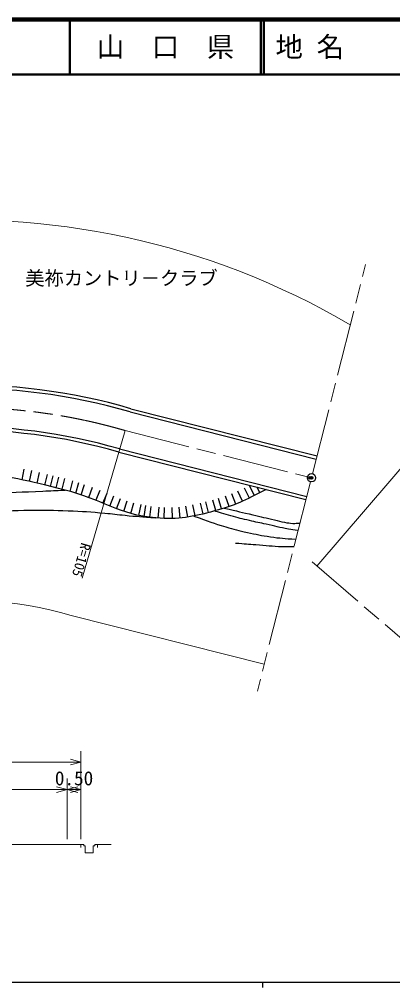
# Model space of a CAD drawing. Units: millimetres, scale not verified, with parts at other scales. Extents: x 40000 to 680000, y 20000 to 380000.
# Drawn here: x 323792 to 391704, y 204000 to 380000 of the extents above; entities that cross this region are included whole.
import ezdxf
from ezdxf.enums import TextEntityAlignment as Align

# ---------------------------------------------------------------- set-up
doc = ezdxf.new("R2010")
doc.units = ezdxf.units.MM
doc.header["$LTSCALE"] = 1000
doc.header["$PDMODE"] = 32
doc.header["$PDSIZE"] = 500
doc.linetypes.add('CHAIN', pattern=[18.5, 12, -1.5, 3.5, -1.5])
for name, color, linetype, lineweight in [('M-BGD', 7, 'Continuous', 25), ('M-BMK', 2, 'CHAIN', 13), ('M-BMK-SRVR', 3, 'Continuous', 25), ('M-STR-HTXT', 7, 'Continuous', 13), ('M-TTL', 2, 'Continuous', 140), ('M-TTL-BAND', 7, 'Continuous', 25), ('M-TTL-LINE', 7, 'Continuous', 50)]:
    doc.layers.add(name, color=color, linetype=linetype, lineweight=lineweight)
doc.layers.add('M-OTRS', color=6, linetype='Continuous')
doc.layers.add('M-TTL-TXT', color=7, linetype='Continuous')
doc.styles.add('ＭＳ ゴシック', font='')
doc.styles.get('ＭＳ ゴシック').set_extended_font_data('MS Gothic')

msp = doc.modelspace()

# ---------------------------------------------------------------- linework, layer by layer
at = {"layer": 'M-BGD'}
for p, q in [((343930, 308651), (377799, 300066)), ((344078, 309233), (377947, 300647)), ((341878, 301333), (375932, 292701)), ((342036, 301912), (376080, 293283)), ((324277, 296310), (324685, 298268)), ((325630, 296017), (326067, 297969)), ((327013, 295699), (327472, 297645)), ((328448, 295354), (328922, 297297)), ((329444, 295109), (329924, 297051)), ((330480, 294852), (330962, 296793)), ((331561, 294583), (332044, 296524)), ((333015, 294209), (333549, 296136)), ((334040, 293907), (334633, 295817)), ((335016, 293589), (335662, 295482)), ((336404, 293088), (337112, 294958)), ((337721, 292571), (338469, 294425)), ((364387, 292400), (363569, 294225)), ((365640, 292990), (364760, 294787)), ((366549, 293445), (365644, 295228)), ((367549, 293959), (367032, 294957)), ((338991, 292050), (339754, 293899)), ((340240, 291538), (340989, 293393)), ((341492, 291048), (342196, 292919)), ((342770, 290592), (343403, 292489)), ((358222, 290358), (357717, 292293)), ((359525, 290706), (358995, 292634)), ((360564, 291001), (359997, 292918)), ((361942, 291437), (361297, 293330)), ((363186, 291893), (362451, 293753)), ((344099, 290184), (344636, 292110)), ((345503, 289836), (345926, 291790)), ((346492, 289643), (346832, 291614)), ((347533, 289487), (347787, 291471)), ((349070, 289336), (349210, 291332)), ((350151, 289278), (350220, 291277)), ((351652, 289271), (351598, 291270)), ((353056, 289355), (352871, 291346)), ((354415, 289524), (354107, 291501)), ((355782, 289775), (355375, 291733)), ((357210, 290101), (356734, 292044))]:
    msp.add_line(p, q, dxfattribs=at)
for radius, start in [(109100, 73.82947), (108500, 73.82947), (101500, 73.7973), (100900, 73.79142)]:
    msp.add_arc((313713, 204444), radius, start, 109.26626, dxfattribs=at)
for points, knots in [([(368669, 294542), (364629, 292431), (363127, 291677), (359300, 290645), (355249, 289552), (352814, 289019), (348633, 289370), (341909, 289936), (338669, 292817), (332121, 294444), (325427, 296107), (321630, 297115), (314752, 297627), (311780, 297848), (310112, 297327), (307143, 297071), (301936, 296623), (300234, 296358), (293851, 295530)], [0, 0, 0, 0, 1, 1, 1, 2, 2, 2, 3, 3, 3, 4, 4, 4, 5, 5, 5, 6, 6, 6, 6]), ([(262631, 268741), (263099, 269716), (263302, 270026), (263808, 270803), (264878, 272443), (265805, 273121), (267204, 274492), (268604, 275866), (269469, 276556), (271021, 277757), (272374, 278805), (273142, 279386), (274577, 280319), (277345, 282118), (278918, 283105), (281845, 284631), (284498, 286013), (286040, 286685), (288799, 287840), (290757, 288659), (291886, 289039), (293898, 289715), (295532, 290264), (296461, 290532), (298125, 290986), (299969, 291489), (301007, 291764), (302884, 292127), (306297, 292787), (308220, 293151), (311681, 293466), (314281, 293702), (315747, 293714), (318355, 293838), (322148, 294019), (324274, 294086), (328067, 294257), (329563, 294324), (330401, 294365), (331897, 294434), (331984, 294438), (332012, 294439), (332121, 294444)], [0, 0, 0, 0, 1, 1, 1, 2, 2, 2, 3, 3, 3, 4, 4, 4, 5, 5, 5, 6, 6, 6, 7, 7, 7, 8, 8, 8, 9, 9, 9, 10, 10, 10, 11, 11, 11, 12, 12, 12, 13, 13, 13, 14, 14, 14, 14]), ([(269816, 270290), (271009, 272404), (271503, 273195), (272954, 274757), (274647, 276580), (275954, 277236), (278040, 278592), (280877, 280436), (282508, 281422), (285532, 282940), (286751, 283552), (287441, 283885), (288707, 284391), (290968, 285295), (292231, 285827), (294561, 286535), (296622, 287163), (297796, 287458), (299898, 287932), (302119, 288433), (303378, 288648), (305626, 289016), (308211, 289438), (309664, 289653), (312267, 289948), (314355, 290184), (315526, 290315), (317623, 290451), (320793, 290657), (322572, 290762), (325748, 290796), (328455, 290825), (329972, 290789), (332677, 290694), (335289, 290603), (336750, 290481), (339354, 290251), (340788, 290124), (341587, 290005), (343020, 289862), (345209, 289644), (345910, 289593), (348632, 289371)], [0, 0, 0, 0, 1, 1, 1, 2, 2, 2, 3, 3, 3, 4, 4, 4, 5, 5, 5, 6, 6, 6, 7, 7, 7, 8, 8, 8, 9, 9, 9, 10, 10, 10, 11, 11, 11, 12, 12, 12, 13, 13, 13, 14, 14, 14, 14]), ([(374507, 287080), (373653, 287193), (373420, 287235), (372726, 287352), (371143, 287619), (370278, 287884), (368709, 288224), (367509, 288484), (366832, 288606), (365637, 288891), (364325, 289203), (363590, 289379), (362291, 289743), (361116, 290072), (359894, 290457), (359300, 290645)], [0, 0, 0, 0, 1, 1, 1, 2, 2, 2, 3, 3, 3, 4, 4, 4, 5, 5, 5, 5]), ([(361070, 291153), (363605, 290568), (364243, 290421), (366275, 289944), (367806, 289584), (368663, 289379), (370193, 289017), (370914, 288846), (371308, 288701), (372040, 288580), (372625, 288482), (372954, 288410), (373547, 288393), (374059, 288379), (374252, 288393), (374856, 288454)], [0, 0, 0, 0, 1, 1, 1, 2, 2, 2, 3, 3, 3, 4, 4, 4, 5, 5, 5, 5]), ([(355545, 289725), (358275, 288720), (359035, 288411), (361331, 287756), (362858, 287321), (363720, 287097), (365269, 286747), (366903, 286378), (367826, 286189), (369484, 285948), (371280, 285687), (371913, 285651), (374109, 285507)], [0, 0, 0, 0, 1, 1, 1, 2, 2, 2, 3, 3, 3, 4, 4, 4, 4]), ([(363118, 284804), (364921, 284675), (365371, 284642), (366815, 284539), (368694, 284404), (369742, 284217), (371626, 284194), (372467, 284184), (372756, 284177), (373780, 284210)], [0, 0, 0, 0, 1, 1, 1, 2, 2, 2, 3, 3, 3, 3])]:
    msp.add_open_spline(points, degree=3, knots=knots, dxfattribs=at)
at = {"layer": 'M-BMK'}
for p, q in [((377123, 297400), (386768, 335447)), ((343012, 305273), (376212, 296857)), ((376755, 295946), (367110, 257900)), ((399418, 262170), (377036, 281385))]:
    msp.add_line(p, q, dxfattribs=at)
msp.add_arc((313713, 204444), 105000, 73.7973, 108.857, dxfattribs=at)
at = {"layer": 'M-BMK-SRVR'}
msp.add_circle((376939, 296673), 750, dxfattribs=at)
msp.add_point((376939, 296673), dxfattribs=at)
at = {"layer": 'M-OTRS'}
msp.add_point((376706, 296680), dxfattribs=at)
at = {"layer": 'M-STR-HTXT'}
for p, q in [((377908, 280637), (425247, 335781)), ((343012, 305273), (335218, 278451)), ((368344, 262766), (333246, 271664)), ((335000, 231000), (335000, 247000)), ((300000, 245000), (335000, 245000)), ((335000, 245000), (333068, 245518)), ((333068, 244482), (335000, 245000)), ((332500, 231000), (332500, 242000)), ((302500, 240000), (332500, 240000)), ((332500, 240000), (330568, 240518)), ((330568, 239482), (332500, 240000)), ((334432, 240518), (332500, 240000)), ((332500, 240000), (335000, 240000)), ((332500, 240000), (334432, 239482)), ((335000, 240000), (333068, 240518)), ((333068, 239482), (335000, 240000)), ((302500, 230000), (332500, 230000)), ((332500, 230000), (335000, 230000)), ((335000, 230000), (335500, 230000)), ((335000, 230000), (335000, 229500)), ((335500, 230000), (335500, 229750)), ((335500, 229750), (335750, 229750)), ((335750, 229750), (335750, 228500)), ((337250, 229750), (337500, 229750)), ((337250, 229750), (337250, 228500)), ((337500, 230000), (338000, 230000)), ((337500, 230000), (337500, 229750)), ((338000, 230000), (338000, 229500)), ((338000, 230000), (340500, 230000)), ((335750, 228500), (337250, 228500))]:
    msp.add_line(p, q, dxfattribs=at)
for radius, start, end in [(139100, 59.65408, 131.35577), (70000, 73.7973, 125.63648)]:
    msp.add_arc((313713, 204444), radius, start, end, dxfattribs=at)
at = {"layer": 'M-TTL'}
msp.add_line((680000, 380000), (40000, 380000), dxfattribs=at)
at = {"layer": 'M-TTL-BAND'}
for p, q in [((40000, 205000), (579000, 205000)), ((368000, 205000), (368000, 204000))]:
    msp.add_line(p, q, dxfattribs=at)
at = {"layer": 'M-TTL-LINE'}
for p, q in [((333000, 380000), (333000, 370000)), ((367750, 380000), (367750, 370000)), ((368250, 380000), (368250, 370000)), ((40000, 370000), (680000, 370000))]:
    msp.add_line(p, q, dxfattribs=at)

# ---------------------------------------------------------------- texts
at = {"layer": 'M-BGD', "style": 'ＭＳ ゴシック'}
msp.add_text('美祢カントリ－クラブ', height=2566, rotation=0.022, dxfattribs=at).set_placement((342378, 332967), align=Align.MIDDLE_CENTER)
at = {"layer": 'M-STR-HTXT', "style": 'ＭＳ ゴシック'}
msp.add_text('R=105', height=1833, rotation=253.797, dxfattribs=at).set_placement((334561, 285150), align=Align.BOTTOM_LEFT)
msp.add_text('0.50', height=2566, dxfattribs=at).set_placement((330250, 240000), align=Align.BOTTOM_LEFT)
at = {"layer": 'M-TTL-TXT', "style": 'ＭＳ ゴシック'}
msp.add_text('山\u3000口\u3000県', height=3666, dxfattribs=at).set_placement((350375, 375000), align=Align.MIDDLE_CENTER)
msp.add_text('地 名', height=3666, dxfattribs=at).set_placement((370380, 375000), align=Align.MIDDLE_LEFT)

doc.saveas('drawing.dxf')
